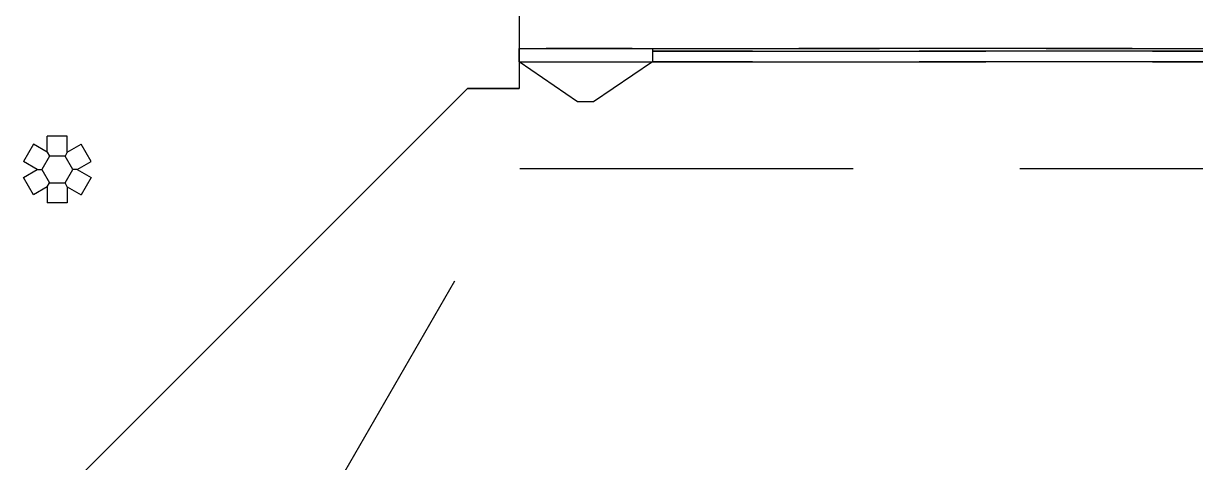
# Model space of a CAD drawing. Header units: millimetres. Extents: x 2046 to 2564, y 885 to 1120.
# Drawn here: x 2285.36 to 2294.16, y 938.57 to 941.87 of the extents above; entities that cross this region are included whole.
import ezdxf

# ---------------------------------------------------------------- set-up
doc = ezdxf.new("R2010")
doc.units = ezdxf.units.MM
doc.header["$LTSCALE"] = 10
doc.linetypes.add('HIDDEN', pattern=[0.375, 0.25, -0.125])
for name, color, linetype in [('AR-ESTC-C', 3, 'Continuous'), ('AR-ESTMA-C', 3, 'Continuous'), ('AR-PISO', 1, 'Continuous'), ('AR-PROJ', 1, 'HIDDEN'), ('AR-PROJ-RAMPA', 1, 'HIDDEN')]:
    doc.layers.add(name, color=color, linetype=linetype)
doc.layers.add('pontozero', color=7, linetype='Continuous', plot=False)

# ---------------------------------------------------------------- blocks, each defined once
blk = doc.blocks.new('new block')
at = {"layer": 'AR-ESTC-C', "ltscale": 0.25}
for p, q in [((-37.4212, -7.5751), (-38.4212, -7.5751)), ((-38.4212, -7.5751), (-38.4212, -7.6751)), ((-37.4212, -7.6751), (-37.4212, -7.5751)), ((-37.4212, -7.6751), (-38.4212, -7.6751)), ((-38.4212, -7.6751), (-37.9784, -7.9751)), ((-37.86, -7.9751), (-37.4212, -7.6751)), ((-37.9784, -7.9751), (-37.86, -7.9751))]:
    blk.add_line(p, q, dxfattribs=at)
blk = doc.blocks.new('pilar15')
at = {"layer": 'AR-ESTMA-C'}
for p, q in [((-0.179, 0.19), (-0.254, 0.06)), ((-0.075, 0.1299), (-0.179, 0.19)), ((0.075, 0.25), (-0.075, 0.25)), ((-0.075, 0.1299), (-0.075, 0.25)), ((0.075, 0.1299), (0.075, 0.25)), ((0.075, 0.1299), (0.179, 0.19)), ((0.254, 0.06), (0.179, 0.19)), ((-0.075, 0.1299), (-0.0577, 0.1)), ((0.075, 0.1299), (0.0577, 0.1)), ((-0.15, 0), (-0.254, 0.06)), ((-0.254, -0.06), (-0.15, 0)), ((-0.15, 0), (-0.1155, 0)), ((0.15, 0), (0.1155, 0)), ((0.15, 0), (0.254, 0.06)), ((0.15, 0), (0.254, -0.06)), ((-0.179, -0.19), (-0.254, -0.06)), ((0.254, -0.06), (0.179, -0.19)), ((-0.075, -0.1299), (-0.179, -0.19)), ((-0.075, -0.1299), (-0.0577, -0.1)), ((-0.075, -0.1299), (-0.075, -0.25)), ((0.075, -0.1299), (0.0577, -0.1)), ((0.075, -0.1299), (0.179, -0.19)), ((0.075, -0.1299), (0.075, -0.25)), ((0.075, -0.25), (-0.075, -0.25))]:
    blk.add_line(p, q, dxfattribs=at)
blk.add_lwpolyline([(0.0577, 0.1), (-0.0577, 0.1), (-0.1155, 0), (-0.0577, -0.1), (0.0577, -0.1), (0.1155, 0)], close=True, dxfattribs=at)

msp = doc.modelspace()

# ---------------------------------------------------------------- linework, layer by layer
at = {"layer": 'AR-PISO'}
for p, q in [((2289.0821, 944.0774), (2289.0821, 941.3774)), ((2289.0821, 944.0774), (2289.0821, 941.3774)), ((2289.0821, 944.0774), (2289.0821, 941.3774)), ((2285.6859, 938.3691), (2288.6942, 941.3774)), ((2285.6859, 938.3691), (2288.6942, 941.3774)), ((2285.6859, 938.3691), (2288.6942, 941.3774)), ((2288.6942, 941.3774), (2289.0821, 941.3774)), ((2289.0821, 941.3774), (2288.6942, 941.3774))]:
    msp.add_line(p, q, dxfattribs=at)
at = {"layer": 'AR-PROJ'}
for p, q in [((2287.35, 937.7693), (2289.0867, 940.7774)), ((2287.35, 937.7693), (2289.0867, 940.7774)), ((2287.35, 937.7693), (2289.0867, 940.7774)), ((2289.0867, 940.7774), (2316.7949, 940.7774)), ((2289.0867, 940.7774), (2316.7949, 940.7774)), ((2289.0867, 940.7774), (2316.7949, 940.7774))]:
    msp.add_line(p, q, dxfattribs=at)
at = {"layer": 'AR-PROJ-RAMPA'}
for p, q in [((2289.2859, 941.6774), (2316.1805, 941.6774)), ((2316.1805, 941.6774), (2289.2859, 941.6774)), ((2290.0821, 941.6574), (2302.0821, 941.6574)), ((2302.0821, 941.6574), (2290.0821, 941.6574)), ((2290.082, 941.5774), (2302.0821, 941.5774)), ((2302.0821, 941.5774), (2290.082, 941.5774))]:
    msp.add_line(p, q, dxfattribs=at)

# ---------------------------------------------------------------- block references
at = {"layer": 'AR-ESTMA-C', "ltscale": 0.25}
msp.add_blockref('pilar15', (2285.618, 940.7693), dxfattribs=at)
msp.add_blockref('pilar15', (2285.618, 940.7693), dxfattribs=at)
msp.add_blockref('pilar15', (2285.618, 940.7693), dxfattribs=at)
at = {"layer": 'pontozero', "xscale": -1}
msp.add_blockref('new block', (2251.6609, 949.2525), dxfattribs=at)
msp.add_blockref('new block', (2251.6609, 949.2525), dxfattribs=at)
msp.add_blockref('new block', (2251.6609, 949.2525), dxfattribs=at)

doc.saveas('drawing.dxf')
